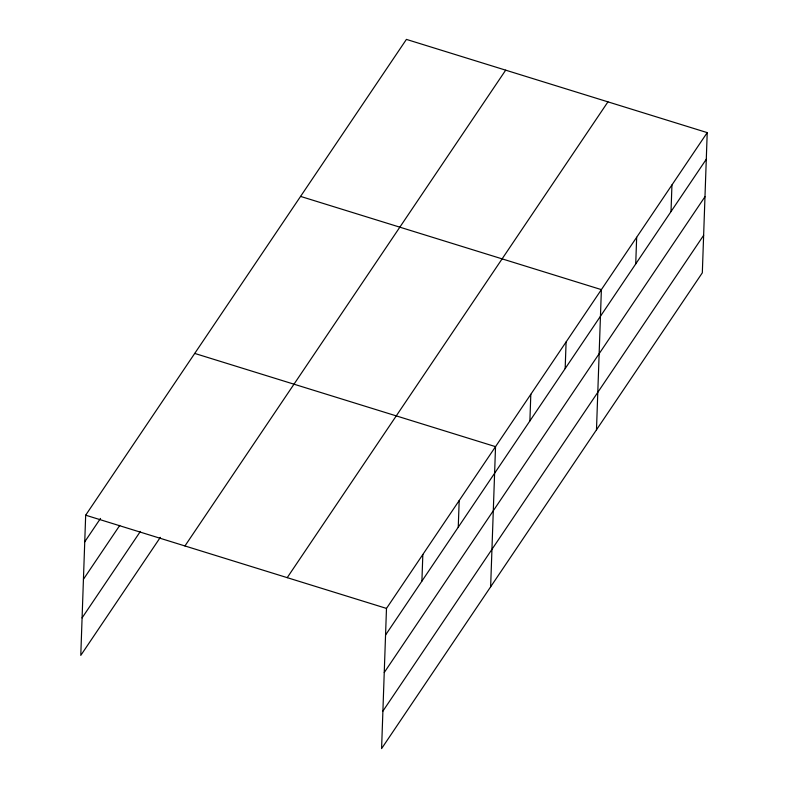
<?xml version="1.0" encoding="UTF-8"?>
<svg xmlns="http://www.w3.org/2000/svg" width="788" height="788" viewBox="0 0 788 788"><rect width="100%" height="100%" fill="white"/><g stroke="black" fill="none" stroke-linecap="round" stroke-linejoin="round"><path stroke-width="1.18" d="M707.22 132.62L386.484 608.415L381.589 748.6L702.325 272.806L707.22 132.62L406.411 39.4L85.675 515.194L80.78 655.38L160.338 537.357M421.905 581.111L422.831 554.486M458.252 527.192L459.187 500.567M490.638 586.833L495.534 446.648L194.725 353.428M529.891 420.93L530.817 394.305M565.163 368.587L566.099 341.972M596.486 429.815L601.382 289.629L300.573 196.409M635.729 263.921L636.665 237.296M671.012 211.578L671.947 184.953M84.74 541.819L100.519 518.415M83.43 579.288L119.786 525.369M82.08 617.9L140.382 531.417M184.944 545.956L505.679 70.162M287.216 577.653L607.952 101.859M385.549 635.039L706.294 159.245M384.249 672.509L704.984 196.714M382.899 711.121L703.635 235.326M85.675 515.194L386.484 608.415"/></g></svg>
